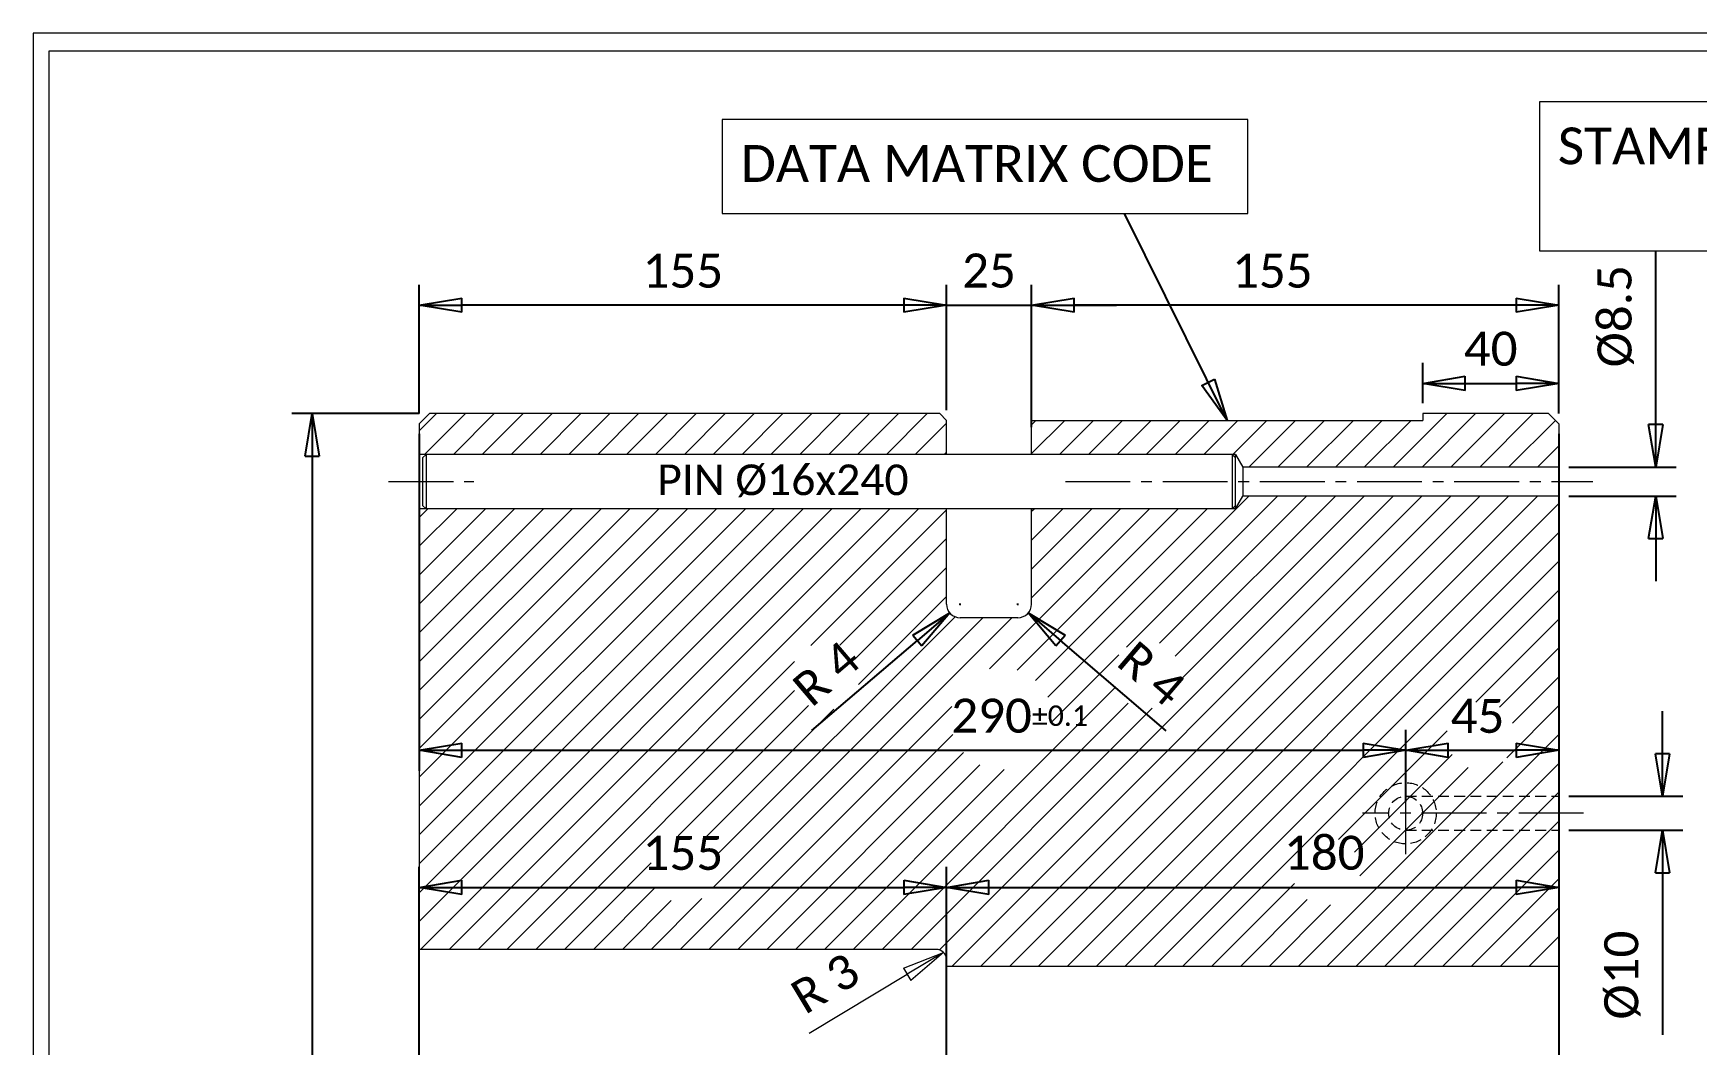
# Model space of a CAD drawing. Header units: millimetres. Extents: x -781 to 404, y -486 to 349.
# Drawn here: x -780.5 to -291.5, y 52 to 349.3 of the extents above; entities that cross this region are included whole.
import ezdxf

# ---------------------------------------------------------------- set-up
doc = ezdxf.new("R2010")
doc.units = ezdxf.units.MM
doc.linetypes.add('CENTER2', pattern=[28.574999999999996, 19.05, -3.174999999999999, 3.174999999999999, -3.174999999999999])
doc.linetypes.add('HIDDEN2', pattern=[4.7624999999999975, 3.174999999999999, -1.587499999999999])
doc.layers.get('0').update_dxf_attribs({"color": 6, "lineweight": 0})
for name, color, linetype, lineweight in [('10', 6, 'Continuous', 0), ('5', 9, 'Continuous', 0), ('9', 6, 'Continuous', 0)]:
    doc.layers.add(name, color=color, linetype=linetype, lineweight=lineweight)
doc.styles.add('ISO', font='txt_____.ttf')
doc.styles.get("Standard").update_dxf_attribs({"font": 'calibri.ttf'})
doc.dimstyles.new('ISO', dxfattribs={"dimscale": 2, "dimtxt": 3.5, "dimasz": 4.375, "dimexe": 2.1, "dimexo": 1.05, "dimgap": 1.75, "dimtad": 1, "dimdsep": 46, "dimtxsty": 'Standard', "dimblk": 'CLOSED', "dimcen": 0.09, "dimclrt": 1, "dimadec": 0, "dimazin": 0, "dimtfac": 0.4, "dimtofl": 0, "dimtmove": 0, "dimatfit": 3, "dimldrblk": 'CLOSED', "dimfxl": 1, "dimtolj": 1, "dimarcsym": 0})

# ---------------------------------------------------------------- blocks, each defined once
blk = doc.blocks.new('_CLOSED')
at = {"color": 0, "linetype": 'ByBlock', "lineweight": -2}
for p, q in [((-1, 0.166667), (0, 0)), ((-1, 0.166667), (-1, -0.166667)), ((0, 0), (-1, -0.166667)), ((0, 0), (-1, 0))]:
    blk.add_line(p, q, dxfattribs=at)
blk = doc.blocks.new('*D13')
at = {"layer": '9', "color": 0, "linetype": 'Continuous', "lineweight": -2, "transparency": 16777216}
for p, q in [((-667.0261029076523, 237.5), (-667.0261029076523, 275.3539554607719)), ((-512.0261029076528, 238.5), (-512.0261029076528, 275.3539554607719)), ((-524.5261029076528, 269.3539554607719), (-654.5261029076523, 269.3539554607719))]:
    blk.add_line(p, q, dxfattribs=at)
at = {"layer": 'Defpoints', "color": 0, "linetype": 'Continuous', "transparency": 16777216}
for p in [(-667.0261029076523, 269.3539554607719), (-512.0261029076528, 235.5), (-667.0261029076523, 234.5)]:
    blk.add_point(p, dxfattribs=at)
at = {"layer": '9', "color": 0, "linetype": 'Continuous', "lineweight": -2, "transparency": 16777216, "xscale": 12.5, "yscale": 12.5, "zscale": 12.5, "rotation": 180}
blk.add_blockref('_CLOSED', (-667.0261029076523, 269.3539554607719), dxfattribs=at)
at = {"layer": '9', "color": 0, "linetype": 'Continuous', "lineweight": -2, "transparency": 16777216, "xscale": 12.5, "yscale": 12.5, "zscale": 12.5}
blk.add_blockref('_CLOSED', (-512.0261029076528, 269.3539554607719), dxfattribs=at)
at = {"layer": '9', "color": 1, "linetype": 'Continuous', "lineweight": 0, "transparency": 16777216, "insert": (-589.5260620117188, 279.4385708453873), "char_height": 10, "attachment_point": 5}
blk.add_mtext('\\A1;155', dxfattribs=at)
blk = doc.blocks.new('*D14')
at = {"layer": '9', "color": 0, "linetype": 'Continuous', "lineweight": -2, "transparency": 16777216}
for p, q in [((-512.0261029076528, 238.5), (-512.0261029076528, 275.3539554607719)), ((-487.0261029076528, 238.5), (-487.0261029076528, 275.3539554607719)), ((-524.5261029076528, 269.3539554607719), (-537.0261029076528, 269.3539554607719)), ((-512.0261029076528, 269.3539554607719), (-487.0261029076528, 269.3539554607719)), ((-474.5261029076528, 269.3539554607719), (-462.0261029076528, 269.3539554607719))]:
    blk.add_line(p, q, dxfattribs=at)
at = {"layer": 'Defpoints', "color": 0, "linetype": 'Continuous', "transparency": 16777216}
for p in [(-487.0261029076528, 269.3539554607719), (-512.0261029076528, 235.5), (-487.0261029076528, 235.5)]:
    blk.add_point(p, dxfattribs=at)
at = {"layer": '9', "color": 0, "linetype": 'Continuous', "lineweight": -2, "transparency": 16777216, "xscale": 12.5, "yscale": 12.5, "zscale": 12.5}
blk.add_blockref('_CLOSED', (-512.0261029076528, 269.3539554607719), dxfattribs=at)
at = {"layer": '9', "color": 0, "linetype": 'Continuous', "lineweight": -2, "transparency": 16777216, "xscale": 12.5, "yscale": 12.5, "zscale": 12.5, "rotation": 180}
blk.add_blockref('_CLOSED', (-487.0261029076528, 269.3539554607719), dxfattribs=at)
at = {"layer": '9', "color": 1, "linetype": 'Continuous', "lineweight": 0, "transparency": 16777216, "insert": (-499.5261029076528, 279.4770323838488), "char_height": 10, "attachment_point": 5}
blk.add_mtext('\\A1;25', dxfattribs=at)
blk = doc.blocks.new('*D17')
at = {"layer": '9', "color": 0, "linetype": 'Continuous', "lineweight": -2, "transparency": 16777216}
for p, q in [((-667.0261029076523, 237.5), (-704.5331420898438, 237.5)), ((-698.5331420898438, 225), (-698.5331420898438, -225)), ((-667.0261029076523, -237.5), (-704.5331420898438, -237.5))]:
    blk.add_line(p, q, dxfattribs=at)
at = {"layer": 'Defpoints', "color": 0, "linetype": 'Continuous', "transparency": 16777216}
for p in [(-664.0261029076523, 237.5), (-698.5331420898438, -237.5), (-664.0261029076523, -237.5)]:
    blk.add_point(p, dxfattribs=at)
at = {"layer": '9', "color": 0, "linetype": 'Continuous', "lineweight": -2, "transparency": 16777216, "xscale": 12.5, "yscale": 12.5, "zscale": 12.5}
for p, rotation in [((-698.5331420898438, 237.5), 90), ((-698.5331420898438, -237.5), 270)]:
    blk.add_blockref('_CLOSED', p, dxfattribs=dict(at, rotation=rotation))
at = {"layer": '9', "color": 1, "linetype": 'Continuous', "lineweight": 0, "transparency": 16777216, "insert": (-711.5654497821513, -9.77e-14), "char_height": 10, "attachment_point": 5, "rotation": 90}
blk.add_mtext('\\A1;%%c475{\\H6.000000;\\S-0.25^ -0.5;}', dxfattribs=at)
blk = doc.blocks.new('*D18')
at = {"layer": '9', "color": 0, "linetype": 'Continuous', "lineweight": -2, "transparency": 16777216}
for p, q in [((-303.5132986736599, 234.25), (-303.5132986736599, 285.4653846153846)), ((-329.0261029076528, 221.75), (-297.5132986736598, 221.75)), ((-329.0261029076528, 213.25), (-297.5132986736598, 213.25)), ((-303.5132986736599, 200.75), (-303.5132986736599, 188.25))]:
    blk.add_line(p, q, dxfattribs=at)
at = {"layer": 'Defpoints', "color": 0, "linetype": 'Continuous', "transparency": 16777216}
for p in [(-332.0261029076528, 221.75), (-332.0261029076528, 213.25), (-303.5132986736599, 213.25)]:
    blk.add_point(p, dxfattribs=at)
at = {"layer": '9', "color": 0, "linetype": 'Continuous', "lineweight": -2, "transparency": 16777216, "xscale": 12.5, "yscale": 12.5, "zscale": 12.5}
for p, rotation in [((-303.5132986736599, 221.75), 270), ((-303.5132986736599, 213.25), 90)]:
    blk.add_blockref('_CLOSED', p, dxfattribs=dict(at, rotation=rotation))
at = {"layer": '9', "color": 1, "linetype": 'Continuous', "lineweight": 0, "transparency": 16777216, "insert": (-315.2517602121215, 266.1076923076922), "char_height": 10, "attachment_point": 5, "rotation": 90}
blk.add_mtext('\\A1;%%c8.5', dxfattribs=at)
blk = doc.blocks.new('*D19')
at = {"layer": '9', "color": 0, "linetype": 'Continuous', "lineweight": -2, "transparency": 16777216}
for p, q in [((-487.0261029076528, 233.5), (-487.0261029076528, 275.3539554607719)), ((-332.0261029076528, 237.5), (-332.0261029076528, 275.3539554607719)), ((-344.5261029076528, 269.3539554607719), (-474.5261029076528, 269.3539554607719))]:
    blk.add_line(p, q, dxfattribs=at)
at = {"layer": 'Defpoints', "color": 0, "linetype": 'Continuous', "transparency": 16777216}
for p in [(-487.0261029076528, 269.3539554607719), (-487.0261029076528, 230.5), (-332.0261029076528, 234.5)]:
    blk.add_point(p, dxfattribs=at)
at = {"layer": '9', "color": 0, "linetype": 'Continuous', "lineweight": -2, "transparency": 16777216, "xscale": 12.5, "yscale": 12.5, "zscale": 12.5, "rotation": 180}
blk.add_blockref('_CLOSED', (-487.0261029076528, 269.3539554607719), dxfattribs=at)
at = {"layer": '9', "color": 0, "linetype": 'Continuous', "lineweight": -2, "transparency": 16777216, "xscale": 12.5, "yscale": 12.5, "zscale": 12.5}
blk.add_blockref('_CLOSED', (-332.0261029076528, 269.3539554607719), dxfattribs=at)
at = {"layer": '9', "color": 1, "linetype": 'Continuous', "lineweight": 0, "transparency": 16777216, "insert": (-416.2283620575467, 279.4385708453873), "char_height": 10, "attachment_point": 5}
blk.add_mtext('\\A1;155', dxfattribs=at)
blk = doc.blocks.new('*D24')
at = {"layer": '9', "color": 0, "linetype": 'Continuous', "lineweight": -2, "transparency": 16777216}
for p, q in [((-332.0261029076528, 231.5), (-332.0261029076528, 26.38291549682617)), ((-499.5261029076523, 21.75), (-499.5261029076523, 38.38291549682617)), ((-487.0261029076523, 32.38291549682617), (-344.5261029076528, 32.38291549682617))]:
    blk.add_line(p, q, dxfattribs=at)
at = {"layer": 'Defpoints', "color": 0, "linetype": 'Continuous', "transparency": 16777216}
for p in [(-332.0261029076528, 234.5), (-332.0261029076528, 32.38291549682617), (-499.5261029076523, 18.75)]:
    blk.add_point(p, dxfattribs=at)
at = {"layer": '9', "color": 0, "linetype": 'Continuous', "lineweight": -2, "transparency": 16777216, "xscale": 12.5, "yscale": 12.5, "zscale": 12.5, "rotation": 180}
blk.add_blockref('_CLOSED', (-499.5261029076523, 32.38291549682617), dxfattribs=at)
at = {"layer": '9', "color": 0, "linetype": 'Continuous', "lineweight": -2, "transparency": 16777216, "xscale": 12.5, "yscale": 12.5, "zscale": 12.5}
blk.add_blockref('_CLOSED', (-332.0261029076528, 32.38291549682617), dxfattribs=at)
at = {"layer": '9', "color": 1, "linetype": 'Continuous', "lineweight": 0, "transparency": 16777216, "insert": (-444.8986206054687, 42.50214626605694), "char_height": 10, "attachment_point": 5}
blk.add_mtext('\\A1;167.5', dxfattribs=at)
blk = doc.blocks.new('*D28')
at = {"layer": '9', "color": 0, "linetype": 'Continuous', "lineweight": -2, "transparency": 16777216}
for p, q in [((-491.2061029076527, 181.4999999999999), (-490.8461029076526, 181.4999999999999)), ((-491.0261029076527, 181.3199999999999), (-491.0261029076527, 181.6799999999999)), ((-447.4602950244895, 144.2447247840484), (-478.4860253567423, 170.7763599921878))]:
    blk.add_line(p, q, dxfattribs=at)
at = {"layer": 'Defpoints', "color": 0, "linetype": 'Continuous', "transparency": 16777216}
for p in [(-491.0261029076527, 181.4999999999999), (-487.986084107432, 178.9003296950758)]:
    blk.add_point(p, dxfattribs=at)
at = {"layer": '9', "color": 0, "linetype": 'Continuous', "lineweight": -2, "transparency": 16777216, "xscale": 12.5, "yscale": 12.5, "zscale": 12.5, "rotation": 139.4646122368974}
blk.add_blockref('_CLOSED', (-487.986084107432, 178.9003296950758), dxfattribs=at)
at = {"layer": '9', "color": 1, "linetype": 'Continuous', "lineweight": 0, "transparency": 16777216, "insert": (-451.7089569550474, 161.0661431072273), "char_height": 10, "attachment_point": 5, "rotation": 319.4646122368974}
blk.add_mtext('\\A1;R 4', dxfattribs=at)
blk = doc.blocks.new('*D29')
at = {"layer": '9', "color": 0, "linetype": 'Continuous', "lineweight": -2, "transparency": 16777216}
for p, q in [((-508.206102907653, 181.5), (-507.8461029076529, 181.5)), ((-508.026102907653, 181.32), (-508.0261029076529, 181.6800000000001)), ((-551.6408598865536, 144.3020414323525), (-520.5802700734798, 170.7928581417601))]:
    blk.add_line(p, q, dxfattribs=at)
at = {"layer": 'Defpoints', "color": 0, "linetype": 'Continuous', "transparency": 16777216}
for p in [(-508.026102907653, 181.5), (-511.0695373720957, 178.9043292464874)]:
    blk.add_point(p, dxfattribs=at)
at = {"layer": '9', "color": 0, "linetype": 'Continuous', "lineweight": -2, "transparency": 16777216, "xscale": 12.5, "yscale": 12.5, "zscale": 12.5, "rotation": 40.46004983484552}
blk.add_blockref('_CLOSED', (-511.0695373720957, 178.9043292464874), dxfattribs=at)
at = {"layer": '9', "color": 1, "linetype": 'Continuous', "lineweight": 0, "transparency": 16777216, "insert": (-547.3700832380684, 161.1178586715563), "char_height": 10, "attachment_point": 5, "rotation": 40.46004983484552}
blk.add_mtext('\\A1;R 4', dxfattribs=at)
blk = doc.blocks.new('*D36')
at = {"layer": '9', "color": 0, "linetype": 'Continuous', "lineweight": -2, "transparency": 16777216}
for p, q in [((-667.0261029076523, 3), (-667.0261029076523, 104.2181167602539)), ((-512.0261029076528, 3), (-512.0261029076528, 104.2181167602539)), ((-654.5261029076523, 98.2181167602539), (-524.5261029076528, 98.2181167602539))]:
    blk.add_line(p, q, dxfattribs=at)
at = {"layer": 'Defpoints', "color": 0, "linetype": 'Continuous', "transparency": 16777216}
for p in [(-512.0261029076528, 98.2181167602539), (-667.0261029076523, 0), (-512.0261029076528, 0)]:
    blk.add_point(p, dxfattribs=at)
at = {"layer": '9', "color": 0, "linetype": 'Continuous', "lineweight": -2, "transparency": 16777216, "xscale": 12.5, "yscale": 12.5, "zscale": 12.5, "rotation": 180}
blk.add_blockref('_CLOSED', (-667.0261029076523, 98.2181167602539), dxfattribs=at)
at = {"layer": '9', "color": 0, "linetype": 'Continuous', "lineweight": -2, "transparency": 16777216, "xscale": 12.5, "yscale": 12.5, "zscale": 12.5}
blk.add_blockref('_CLOSED', (-512.0261029076528, 98.2181167602539), dxfattribs=at)
at = {"layer": '9', "color": 1, "linetype": 'Continuous', "lineweight": 0, "transparency": 16777216, "insert": (-589.5261029076524, 108.3027321448693), "char_height": 10, "attachment_point": 5}
blk.add_mtext('\\A1;155', dxfattribs=at)
blk = doc.blocks.new('*D37')
at = {"layer": '9', "color": 0, "linetype": 'Continuous', "lineweight": -2, "transparency": 16777216}
for p, q in [((-332.0261029076528, 231.5), (-332.0261029076528, 92.2181167602539)), ((-512.0261029076528, 80), (-512.0261029076528, 104.2181167602539)), ((-499.5261029076528, 98.2181167602539), (-344.5261029076528, 98.2181167602539))]:
    blk.add_line(p, q, dxfattribs=at)
at = {"layer": 'Defpoints', "color": 0, "linetype": 'Continuous', "transparency": 16777216}
for p in [(-332.0261029076528, 234.5), (-332.0261029076528, 98.2181167602539), (-512.0261029076528, 77)]:
    blk.add_point(p, dxfattribs=at)
at = {"layer": '9', "color": 0, "linetype": 'Continuous', "lineweight": -2, "transparency": 16777216, "xscale": 12.5, "yscale": 12.5, "zscale": 12.5, "rotation": 180}
blk.add_blockref('_CLOSED', (-512.0261029076528, 98.2181167602539), dxfattribs=at)
at = {"layer": '9', "color": 0, "linetype": 'Continuous', "lineweight": -2, "transparency": 16777216, "xscale": 12.5, "yscale": 12.5, "zscale": 12.5}
blk.add_blockref('_CLOSED', (-332.0261029076528, 98.2181167602539), dxfattribs=at)
at = {"layer": '9', "color": 1, "linetype": 'Continuous', "lineweight": 0, "transparency": 16777216, "insert": (-400.9686889648437, 108.3411936833308), "char_height": 10, "attachment_point": 5}
blk.add_mtext('\\A1;180', dxfattribs=at)
blk = doc.blocks.new('*D56')
at = {"layer": '9', "color": 0, "linetype": 'Continuous', "lineweight": -2, "transparency": 16777216}
for p, q in [((-667.0261029076523, 231.5), (-667.0261029076523, 132.5122833251953)), ((-377.0261029076523, 123.4578064158922), (-377.0261029076523, 144.5122833251953)), ((-654.5261029076523, 138.5122833251953), (-389.5261029076523, 138.5122833251953))]:
    blk.add_line(p, q, dxfattribs=at)
at = {"layer": 'Defpoints', "color": 0, "linetype": 'Continuous', "transparency": 16777216}
for p in [(-667.0261029076523, 234.5), (-377.0261029076523, 138.5122833251953), (-377.0261029076523, 120.4578064158922)]:
    blk.add_point(p, dxfattribs=at)
at = {"layer": '9', "color": 0, "linetype": 'Continuous', "lineweight": -2, "transparency": 16777216, "xscale": 12.5, "yscale": 12.5, "zscale": 12.5, "rotation": 180}
blk.add_blockref('_CLOSED', (-667.0261029076523, 138.5122833251953), dxfattribs=at)
at = {"layer": '9', "color": 0, "linetype": 'Continuous', "lineweight": -2, "transparency": 16777216, "xscale": 12.5, "yscale": 12.5, "zscale": 12.5}
blk.add_blockref('_CLOSED', (-377.0261029076523, 138.5122833251953), dxfattribs=at)
at = {"layer": '9', "color": 1, "linetype": 'Continuous', "lineweight": 0, "transparency": 16777216, "insert": (-490.5149230957031, 148.6353602482722), "char_height": 10, "attachment_point": 5}
blk.add_mtext('\\A1;290{\\H6.000000;±0.1}', dxfattribs=at)
blk = doc.blocks.new('*D57')
at = {"layer": '9', "color": 0, "linetype": 'Continuous', "lineweight": -2, "transparency": 16777216}
for p, q in [((-301.5359802382863, 137.4999999999998), (-301.5359802382863, 149.9999999999998)), ((-329.0261029076528, 124.9999999999998), (-295.5359802382864, 124.9999999999998)), ((-329.0261029076528, 114.9999999999998), (-295.5359802382864, 114.9999999999998)), ((-301.5359802382864, 102.4999999999998), (-301.5359802382864, 54.88461538461524))]:
    blk.add_line(p, q, dxfattribs=at)
at = {"layer": 'Defpoints', "color": 0, "linetype": 'Continuous', "transparency": 16777216}
for p in [(-332.0261029076528, 124.9999999999998), (-332.0261029076528, 114.9999999999998), (-301.5359802382864, 114.9999999999998)]:
    blk.add_point(p, dxfattribs=at)
at = {"layer": '9', "color": 0, "linetype": 'Continuous', "lineweight": -2, "transparency": 16777216, "xscale": 12.5, "yscale": 12.5, "zscale": 12.5}
for p, rotation in [((-301.5359802382864, 124.9999999999998), 270), ((-301.5359802382864, 114.9999999999998), 90)]:
    blk.add_blockref('_CLOSED', p, dxfattribs=dict(at, rotation=rotation))
at = {"layer": '9', "color": 1, "linetype": 'Continuous', "lineweight": 0, "transparency": 16777216, "insert": (-313.2744417767479, 72.4423076923075), "char_height": 10, "attachment_point": 5, "rotation": 90}
blk.add_mtext('\\A1;%%c10', dxfattribs=at)
blk = doc.blocks.new('*D58')
at = {"layer": '9', "color": 0, "linetype": 'Continuous', "lineweight": -2, "transparency": 16777216}
for p, q in [((-332.0261029076528, 231.5), (-332.0261029076528, 132.5122833251953)), ((-377.0261029076523, 135.9578064158922), (-377.0261029076523, 144.5122833251953)), ((-364.5261029076523, 138.5122833251953), (-344.5261029076528, 138.5122833251953))]:
    blk.add_line(p, q, dxfattribs=at)
at = {"layer": 'Defpoints', "color": 0, "linetype": 'Continuous', "transparency": 16777216}
for p in [(-332.0261029076528, 234.5), (-332.0261029076528, 138.5122833251953), (-377.0261029076523, 132.9578064158922)]:
    blk.add_point(p, dxfattribs=at)
at = {"layer": '9', "color": 0, "linetype": 'Continuous', "lineweight": -2, "transparency": 16777216, "xscale": 12.5, "yscale": 12.5, "zscale": 12.5, "rotation": 180}
blk.add_blockref('_CLOSED', (-377.0261029076523, 138.5122833251953), dxfattribs=at)
at = {"layer": '9', "color": 0, "linetype": 'Continuous', "lineweight": -2, "transparency": 16777216, "xscale": 12.5, "yscale": 12.5, "zscale": 12.5}
blk.add_blockref('_CLOSED', (-332.0261029076528, 138.5122833251953), dxfattribs=at)
at = {"layer": '9', "color": 1, "linetype": 'Continuous', "lineweight": 0, "transparency": 16777216, "insert": (-355.9019775390625, 148.5853602482722), "char_height": 10, "attachment_point": 5}
blk.add_mtext('\\A1;45', dxfattribs=at)
blk = doc.blocks.new('*D65')
at = {"layer": '9', "color": 0, "linetype": 'Continuous', "lineweight": -2, "transparency": 16777216}
for p, q in [((-372.0261029076528, 240.5), (-372.0261029076528, 252.3770599365235)), ((-332.0261029076528, 237.5), (-332.0261029076528, 252.3770599365235)), ((-359.5261029076528, 246.3770599365235), (-344.5261029076528, 246.3770599365235))]:
    blk.add_line(p, q, dxfattribs=at)
at = {"layer": 'Defpoints', "color": 0, "linetype": 'Continuous', "transparency": 16777216}
for p in [(-332.0261029076528, 246.3770599365235), (-372.0261029076528, 237.5), (-332.0261029076528, 234.5)]:
    blk.add_point(p, dxfattribs=at)
at = {"layer": '9', "color": 0, "linetype": 'Continuous', "lineweight": -2, "transparency": 16777216, "xscale": 12.5, "yscale": 12.5, "zscale": 12.5, "rotation": 180}
blk.add_blockref('_CLOSED', (-372.0261029076528, 246.3770599365235), dxfattribs=at)
at = {"layer": '9', "color": 0, "linetype": 'Continuous', "lineweight": -2, "transparency": 16777216, "xscale": 12.5, "yscale": 12.5, "zscale": 12.5}
blk.add_blockref('_CLOSED', (-332.0261029076528, 246.3770599365235), dxfattribs=at)
at = {"layer": '9', "color": 1, "linetype": 'Continuous', "lineweight": 0, "transparency": 16777216, "insert": (-352.0261029076528, 256.5001368596004), "char_height": 10, "attachment_point": 5}
blk.add_mtext('\\A1;40', dxfattribs=at)

msp = doc.modelspace()

# ---------------------------------------------------------------- hatches: boundary and pattern name
at = {"layer": '9', "linetype": 'Continuous', "lineweight": 0}
h = msp.add_hatch(dxfattribs=at)
h.set_pattern_fill('_USER', scale=6, angle=44.99999999988837, style=0, pattern_type=0)
h.set_pattern_definition([(44.99999999988837, (0, 0), (-4.242640687111019, 4.242640687127551), [])])
h.paths.add_polyline_path([(-487.0261029076528, 225.5), (-428.0261029076528, 225.5), (-427.0261029076528, 225.5), (-424.8610393981916, 221.75), (-332.0261029076528, 221.75), (-332.0261029076528, 234.5), (-335.0261029076528, 237.5), (-372.0261029076528, 237.5), (-372.0261029076528, 235.5), (-487.0261029076528, 235.5)])
h.paths.add_polyline_path([(-512.0261029076528, 225.5), (-512.0261029076528, 235.5), (-514.0261029076527, 237.5), (-664.0261029076523, 237.5), (-667.0261029076523, 234.5), (-667.0261029076523, 225.5), (-665.0261029076523, 225.5)])
edge = h.paths.add_edge_path()
edge.add_line((-512.0261029076528, 209.5), (-665.0261029076523, 209.5))
edge.add_line((-665.0261029076523, 209.5), (-667.0261029076523, 209.5))
edge.add_line((-667.0261029076523, 209.5), (-667.0261029076523, 80))
edge.add_line((-667.0261029076523, 80), (-515.0261029076528, 80))
edge.add_arc((-515.0261029076528, 77), 3, 0, 90, ccw=False)
edge.add_line((-512.0261029076528, 77), (-512.0261029076528, 75))
edge.add_line((-512.0261029076528, 75), (-332.0261029076528, 74.99999999999999))
edge.add_line((-332.0261029076528, 74.99999999999999), (-332.0261029076528, 114.9999999999998))
edge.add_line((-332.0261029076528, 114.9999999999998), (-369.5427881341045, 114.9999999999998))
edge.add_arc((-377.0261029076523, 119.9999999999998), 9.000000000000002, 270, 326.2510114041113, ccw=False)
edge.add_arc((-377.0261029076523, 119.9999999999999), 9.000000000000028, 180.0000000000001, 269.99999999999966, ccw=False)
edge.add_arc((-377.0261029076523, 119.9999999999998), 9, 90, 179.9999999999997, ccw=False)
edge.add_arc((-377.0261029076524, 119.9999999999998), 9.000000000000085, 33.74898859588842, 89.99999999999932, ccw=False)
edge.add_line((-369.5427881341045, 124.9999999999998), (-332.0261029076528, 124.9999999999998))
edge.add_line((-332.0261029076528, 124.9999999999998), (-332.0261029076528, 213.25))
edge.add_line((-332.0261029076528, 213.25), (-424.8610393981916, 213.25))
edge.add_line((-424.8610393981916, 213.25), (-427.0261029076528, 209.5))
edge.add_line((-427.0261029076528, 209.5), (-428.0261029076528, 209.5))
edge.add_line((-428.0261029076528, 209.5), (-487.0261029076528, 209.5))
edge.add_line((-487.0261029076528, 209.5), (-487.0261029076528, 181.5))
edge.add_arc((-491.0261029076527, 181.4999999999999), 3.999999999999943, -90.00000000000068, 7.958078640513122e-13, ccw=False)
edge.add_line((-491.0261029076528, 177.5), (-508.0261029076527, 177.5))
edge.add_arc((-508.0261029076528, 181.4999999999999), 3.999999999999943, 179.9999999999992, 270.0000000000008, ccw=False)
edge.add_line((-512.0261029076528, 181.5), (-512.0261029076528, 209.5))
edge = h.paths.add_edge_path(flags=16)
edge.add_arc((-495.8972413243791, 147.8425458087526), 15, 0, 360)
edge = h.paths.add_edge_path(flags=16)
edge.add_arc((-453.2138624749941, 160.7359926557446), 10, 0, 360)
edge = h.paths.add_edge_path(flags=16)
edge.add_arc((-547.6260826429906, 160.3102282065019), 10, 0, 360)
edge = h.paths.add_edge_path(flags=16)
edge.add_arc((-354.9618636137398, 142.7920912175776), 10, 0, 360)
edge = h.paths.add_edge_path(flags=16)
edge.add_arc((-400.4265139986152, 102.9758101146919), 10, 0, 360)
edge = h.paths.add_edge_path(flags=16)
edge.add_arc((-589.0106555358747, 103.5138679674333), 10, 0, 360)
edge = h.paths.add_edge_path(flags=17)
edge.add_line((-386.0261029076523, 119.9999999999999), (-382.0261029076523, 119.9999999999999))
edge.add_arc((-377.0261029076523, 119.9999999999998), 5.000000000000056, 90.00000000000063, 179.9999999999992, ccw=False)
edge.add_line((-377.0261029076523, 124.9999999999999), (-377.0261029076523, 128.9999999999999))
edge.add_arc((-377.0261029076523, 119.9999999999998), 9.000000000000028, 90, 179.9999999999997)
edge = h.paths.add_edge_path(flags=17)
edge.add_arc((-377.0261029076523, 119.9999999999998), 9.000000000000073, 33.74898859588872, 90)
edge.add_line((-377.0261029076523, 128.9999999999999), (-377.0261029076523, 124.9999999999998))
edge.add_line((-377.0261029076523, 124.9999999999998), (-369.5427881341044, 124.9999999999998))
edge = h.paths.add_edge_path(flags=17)
edge.add_arc((-377.0261029076526, 119.9999999999997), 9.000000000000284, 9.952e-13, 33.74898859588814)
edge.add_line((-369.5427881341045, 124.9999999999998), (-377.0261029076523, 124.9999999999999))
edge.add_arc((-377.0261029076523, 119.9999999999999), 5, 2.2737367544323206e-13, 90, ccw=False)
edge.add_line((-372.0261029076523, 119.9999999999999), (-368.0261029076523, 119.9999999999999))
edge = h.paths.add_edge_path(flags=16)
edge.add_arc((-377.0261029076523, 119.9999999999999), 5, 0, 90)
edge.add_line((-377.0261029076523, 124.9999999999999), (-377.0261029076523, 119.9999999999999))
edge.add_line((-377.0261029076523, 119.9999999999999), (-372.0261029076523, 119.9999999999999))
edge = h.paths.add_edge_path(flags=16)
edge.add_line((-382.0261029076523, 119.9999999999999), (-377.0261029076523, 119.9999999999999))
edge.add_line((-377.0261029076523, 119.9999999999999), (-377.0261029076523, 124.9999999999999))
edge.add_arc((-377.0261029076523, 119.9999999999998), 5.000000000000056, 90.00000000000063, 179.9999999999992)
edge = h.paths.add_edge_path(flags=16)
edge.add_arc((-377.0261029076523, 119.9999999999998), 5, 179.9999999999995, 270)
edge.add_line((-377.0261029076523, 114.9999999999999), (-377.0261029076523, 119.9999999999999))
edge.add_line((-377.0261029076523, 119.9999999999999), (-382.0261029076523, 119.9999999999999))
edge = h.paths.add_edge_path(flags=16)
edge.add_line((-372.0261029076523, 119.9999999999999), (-377.0261029076523, 119.9999999999999))
edge.add_line((-377.0261029076523, 119.9999999999999), (-377.0261029076523, 114.9999999999999))
edge.add_arc((-377.0261029076523, 119.9999999999999), 5, 270, 360.0000000000002)
edge = h.paths.add_edge_path(flags=17)
edge.add_line((-369.5427881341045, 114.9999999999998), (-332.0261029076528, 114.9999999999998))
edge.add_line((-332.0261029076528, 114.9999999999998), (-332.0261029076528, 119.9999999999999))
edge.add_line((-332.0261029076528, 119.9999999999999), (-368.0261029076523, 119.9999999999999))
edge.add_arc((-377.0261029076521, 119.9999999999997), 8.999999999999773, -33.748988595889216, 7.958078640513122e-13, ccw=False)
edge = h.paths.add_edge_path(flags=17)
edge.add_line((-369.5427881341045, 114.9999999999998), (-377.0261029076523, 114.9999999999999))
edge.add_line((-377.0261029076523, 114.9999999999999), (-377.0261029076523, 110.9999999999999))
edge.add_arc((-377.0261029076523, 119.9999999999999), 9.000000000000014, 270, 326.251011404111)
edge = h.paths.add_edge_path(flags=17)
edge.add_arc((-377.0261029076523, 119.9999999999999), 9.000000000000057, 180.0000000000001, 269.9999999999997)
edge.add_line((-377.0261029076523, 110.9999999999999), (-377.0261029076523, 114.9999999999999))
edge.add_arc((-377.0261029076523, 119.9999999999998), 4.999999999999971, 179.9999999999995, 270, ccw=False)
edge.add_line((-382.0261029076523, 119.9999999999999), (-386.0261029076523, 119.9999999999999))
edge = h.paths.add_edge_path(flags=17)
edge.add_line((-368.0261029076523, 119.9999999999999), (-372.0261029076523, 119.9999999999999))
edge.add_arc((-377.0261029076524, 119.9999999999999), 5.000000000000056, -89.9999999999992, 0, ccw=False)
edge.add_line((-377.0261029076523, 114.9999999999998), (-369.5427881341045, 114.9999999999998))
edge.add_arc((-377.0261029076521, 119.9999999999998), 8.999999999999773, 326.2510114041108, 360.0000000000008)
edge = h.paths.add_edge_path(flags=17)
edge.add_line((-368.0261029076523, 119.9999999999999), (-332.0261029076528, 119.9999999999999))
edge.add_line((-332.0261029076528, 119.9999999999999), (-332.0261029076528, 124.9999999999998))
edge.add_line((-332.0261029076528, 124.9999999999998), (-369.5427881341044, 124.9999999999998))
edge.add_arc((-377.0261029076526, 119.9999999999998), 9.000000000000277, 2.8421709430404007e-13, 33.7489885958874, ccw=False)

# ---------------------------------------------------------------- linework, layer by layer
at = {"layer": '10', "color": 7, "linetype": 'Continuous', "lineweight": 0}
for p, q in [((404.3866520278363, 349.2709397428184), (-780.5047479721641, 349.2709397428184)), ((-780.5047479721638, 349.270939742819), (-780.5047479721638, -485.863360257181)), ((-775.8107435761237, 344.1291360055395), (400.1039120278337, 344.1292053439619)), ((-775.8107435761258, -481.580620257182), (-775.8107435761258, 344.1291360055396))]:
    msp.add_line(p, q, dxfattribs=at)
at = {"layer": '10', "color": 7, "linetype": 'Continuous'}
for points in [[(-337.6888732910156, 285.2789732810042), (-106.5078865299374, 285.2789732810042), (-106.5078865299374, 329.1269652243636), (-337.6888732910156, 329.1269652243636), (-337.6888732910156, 285.2789732810042)], [(-577.9310302734375, 296.3026748247207), (-423.4267908277634, 296.3026748247207), (-423.4267908277634, 323.950685078627), (-577.9310302734375, 323.950685078627), (-577.9310302734375, 296.3026748247207)]]:
    msp.add_lwpolyline(points, dxfattribs=at)
at = {"layer": '5', "color": 7, "linetype": 'Continuous', "lineweight": 0}
for p, q in [((-667.0261029076523, 234.5), (-664.0261029076523, 237.5)), ((-514.0261029076527, 237.5), (-664.0261029076523, 237.5)), ((-514.0261029076527, 237.5), (-512.0261029076528, 235.5)), ((-512.0261029076528, 225.5), (-512.0261029076528, 235.5)), ((-487.0261029076528, 225.5), (-487.0261029076528, 235.5)), ((-487.0261029076528, 235.5), (-372.0261029076528, 235.5)), ((-335.0261029076528, 237.5), (-372.0261029076528, 237.5)), ((-372.0261029076528, 237.5), (-372.0261029076528, 235.5)), ((-335.0261029076528, 237.5), (-372.0261029076528, 237.5)), ((-335.0261029076528, 237.5), (-332.0261029076528, 234.5)), ((-332.0261029076528, 234.5), (-335.0261029076528, 237.5)), ((-667.0261029076523, 234.5), (-667.0261029076523, 0)), ((-332.0261029076528, 234.5), (-332.0261029076528, 8.53e-14)), ((-427.0261029076528, 225.5), (-667.0261029076523, 225.5)), ((-665.0261029076523, 225.5), (-666.0261029076523, 224.5)), ((-665.0261029076523, 225.5), (-665.0261029076523, 209.5)), ((-428.0261029076528, 225.5), (-427.0261029076528, 224.5)), ((-428.0261029076528, 225.5), (-428.0261029076528, 209.5)), ((-427.0261029076528, 209.5), (-427.0261029076528, 225.5)), ((-427.0261029076528, 225.5), (-424.8610393981916, 221.75)), ((-666.0261029076523, 224.5), (-666.0261029076523, 210.5)), ((-332.0261029076528, 221.75), (-424.8610393981916, 221.75)), ((-424.8610393981916, 221.75), (-424.8610393981916, 213.25)), ((-666.0261029076523, 210.5), (-665.0261029076523, 209.5)), ((-427.0261029076528, 210.5), (-428.0261029076528, 209.5)), ((-427.0261029076528, 209.5), (-424.8610393981916, 213.25)), ((-332.0261029076528, 213.25), (-424.8610393981916, 213.25)), ((-427.0261029076528, 209.5), (-667.0261029076523, 209.5)), ((-512.0261029076528, 181.5), (-512.0261029076528, 209.5)), ((-487.0261029076528, 181.5), (-487.0261029076528, 209.5)), ((-491.0261029076525, 177.5), (-508.0261029076525, 177.5)), ((-515.0261029076528, 80), (-667.0261029076523, 80)), ((-512.0261029076528, 77), (-512.0261029076528, 0)), ((-332.0261029076528, 75), (-512.0261029076528, 75))]:
    msp.add_line(p, q, dxfattribs=at)
at = {"layer": '5', "color": 7, "linetype": 'CENTER2', "lineweight": 0}
for p, q in [((-676.0261029076523, 217.5), (-651.0261029076523, 217.5)), ((-477.0261029076528, 217.5), (-322.0261029076528, 217.5)), ((-377.0261029076523, 107.9578064158922), (-377.0261029076523, 132.9578064158922)), ((-324.7151271635575, 119.9999999999998), (-389.7151271635576, 119.9999999999999))]:
    msp.add_line(p, q, dxfattribs=at)
at = {"layer": '5', "color": 7, "linetype": 'HIDDEN2', "lineweight": 0}
for p, q in [((-377.0261029076523, 124.9999999999998), (-332.0261029076528, 124.9999999999998)), ((-377.0261029076523, 114.9999999999998), (-332.0261029076528, 114.9999999999998))]:
    msp.add_line(p, q, dxfattribs=at)
for radius in [9, 5]:
    msp.add_circle((-377.0261029076523, 119.9999999999999), radius, dxfattribs=at)
at = {"layer": '5', "color": 7, "linetype": 'Continuous', "lineweight": 0}
for centre, radius, start, end in [((-508.0261029076527, 181.5), 4, 180.0000000002232, 270), ((-491.0261029076528, 181.5), 4, 270, 359.9999999997768), ((-515.0261029076528, 77), 3, 2.232495e-10, 90)]:
    msp.add_arc(centre, radius, start, end, dxfattribs=at)
at = {"layer": '9', "color": 7, "linetype": 'Continuous', "lineweight": 0}
msp.add_line((-552.3707470859266, 55.34390377458786), (-523.6117162385362, 72.6706171810269), dxfattribs=at)

# ---------------------------------------------------------------- block references
at = {"layer": '9', "color": 7, "linetype": 'Continuous', "lineweight": 0, "xscale": 12.5, "yscale": 12.5, "zscale": 12.5, "rotation": 31.06808257212468}
msp.add_blockref('_CLOSED', (-512.9047825640973, 79.12132034356378), dxfattribs=at)

# ---------------------------------------------------------------- texts
at = {"layer": '10', "color": 7, "linetype": 'Continuous'}
for s, p in [('STAMP BO-475x335/25B1C1-A', (-332.2888793945312, 310.7669798728011)), ('DATA MATRIX CODE', (-572.5310058593749, 305.5906692094863))]:
    msp.add_text(s, height=10.80000019073486, dxfattribs=at).set_placement(p)
at = {"layer": '9', "color": 7, "linetype": 'Continuous', "lineweight": 0}
msp.add_text('PIN %%c16x240', height=9, dxfattribs=at).set_placement((-597.0879047887954, 213.5203897317047))
at = {"layer": '9', "color": 7, "linetype": 'Continuous', "lineweight": 0, "insert": (-547.6606315134262, 70.00001576046174), "char_height": 10, "attachment_point": 5, "rotation": 31.068082572124684}
msp.add_mtext('\\A1;R 3', dxfattribs=at)

# ---------------------------------------------------------------- dimensions: what is measured, and where the dimension line sits
at = {"layer": '9', "color": 7, "linetype": 'Continuous', "lineweight": 0}
for base, p1, p2, override, picture, middle in [((-667.0261029076523, 269.3539554607719), (-512.0261029076528, 235.5), (-667.0261029076523, 234.5), {"dimtxt": 5, "dimasz": 6.25, "dimexe": 3, "dimexo": 1.5, "dimgap": 2.5, "dimpost": '<>', "dimtofl": 1}, '*D13', (-589.5260620117188, 269.3539554607719)), ((-487.0261029076528, 269.3539554607719), (-332.0261029076528, 234.5), (-487.0261029076528, 230.5), {"dimtxt": 5, "dimasz": 6.25, "dimexe": 3, "dimexo": 1.5, "dimgap": 2.5, "dimpost": '<>', "dimtofl": 1}, '*D19', (-416.2283620575467, 269.3539554607719)), ((-377.0261029076523, 138.5122833251953), (-667.0261029076523, 234.5), (-377.0261029076523, 120.4578064158922), {"dimtxt": 5, "dimasz": 6.25, "dimexe": 3, "dimexo": 1.5, "dimgap": 2.5, "dimpost": '<>', "dimtol": 1, "dimtp": 0.1000000014901161, "dimtm": 0.1000000014901161, "dimtfac": 0.6000000238418579, "dimtmove": 0}, '*D56', (-490.5149230957031, 138.5122833251953)), ((-332.0261029076528, 98.2181167602539), (-512.0261029076528, 77), (-332.0261029076528, 234.5), {"dimtxt": 5, "dimasz": 6.25, "dimexe": 3, "dimexo": 1.5, "dimgap": 2.5, "dimpost": '<>', "dimtmove": 0}, '*D37', (-400.9686889648437, 98.2181167602539)), ((-332.0261029076528, 32.38291549682617), (-499.5261029076523, 18.75), (-332.0261029076528, 234.5), {"dimtxt": 5, "dimasz": 6.25, "dimexe": 3, "dimexo": 1.5, "dimgap": 2.5, "dimpost": '<>', "dimtmove": 0}, '*D24', (-444.8986206054687, 32.38291549682617)), ((-332.0261029076528, 138.5122833251953), (-377.0261029076523, 132.9578064158922), (-332.0261029076528, 234.5), {"dimtxt": 5, "dimasz": 6.25, "dimexe": 3, "dimexo": 1.5, "dimgap": 2.5, "dimpost": '<>', "dimtmove": 0}, '*D58', (-355.9019775390625, 138.5122833251953))]:
    dim = msp.add_linear_dim(base=base, p1=p1, p2=p2, dimstyle='ISO', override=override, dxfattribs=at)
    dim.commit()
    dim.dimension.update_dxf_attribs({"geometry": picture, "text_midpoint": middle, "dimtype": 160})
for p1, p2, distance, override, picture, middle in [((-512.0261029076528, 235.5), (-487.0261029076528, 235.5), 33.853955460771886, {"dimtxt": 5, "dimasz": 6.25, "dimexe": 3, "dimexo": 1.5, "dimgap": 2.5, "dimpost": '<>', "dimtofl": 1}, '*D14', (-499.5261029076528, 279.4770323838488)), ((-667.0261029076523, 0), (-512.0261029076528, 0), 98.2181167602539, {"dimtxt": 5, "dimasz": 6.25, "dimexe": 3, "dimexo": 1.5, "dimgap": 2.5, "dimpost": '<>'}, '*D36', (-589.5261029076524, 108.3027321448693))]:
    dim = msp.add_aligned_dim(p1=p1, p2=p2, distance=distance, dimstyle='ISO', override=override, dxfattribs=at)
    dim.commit()
    dim.dimension.update_dxf_attribs({"geometry": picture, "text_midpoint": middle})
for base, p1, p2, override, picture, middle in [((-303.5132986736599, 213.25), (-332.0261029076528, 221.75), (-332.0261029076528, 213.25), {"dimtxt": 5, "dimasz": 6.25, "dimexe": 3, "dimexo": 1.5, "dimgap": 2.5, "dimpost": '<>', "dimtfac": 0.6000000238418579}, '*D18', (-303.5132986736599, 266.1076923076922)), ((-301.5359802382864, 114.9999999999998), (-332.0261029076528, 124.9999999999998), (-332.0261029076528, 114.9999999999998), {"dimtxt": 5, "dimasz": 6.25, "dimexe": 3, "dimexo": 1.5, "dimgap": 2.5, "dimpost": '<>'}, '*D57', (-301.5359802382864, 72.4423076923075))]:
    dim = msp.add_linear_dim(base=base, p1=p1, p2=p2, angle=270, text='%%c<>', dimstyle='ISO', override=override, dxfattribs=at)
    dim.commit()
    dim.dimension.update_dxf_attribs({"geometry": picture, "text_midpoint": middle, "dimtype": 161})
dim = msp.add_linear_dim(base=(-332.0261029076528, 246.3770599365235), p1=(-372.0261029076528, 237.5), p2=(-332.0261029076528, 234.5), dimstyle='ISO', override={"dimtxt": 5, "dimasz": 6.25, "dimexe": 3, "dimexo": 1.5, "dimgap": 2.5, "dimpost": '<>', "dimtofl": 1}, dxfattribs=at)
dim.commit()
dim.dimension.update_dxf_attribs({"geometry": '*D65', "text_midpoint": (-352.0261029076528, 256.5001368596004)})
dim = msp.add_aligned_dim(p1=(-664.0261029076523, 237.5), p2=(-664.0261029076523, -237.5), distance=-34.50703918219142, text='%%c<>', dimstyle='ISO', override={"dimtxt": 5, "dimasz": 6.25, "dimexe": 3, "dimexo": 1.5, "dimgap": 2.5, "dimjust": 0, "dimpost": '<>', "dimse1": 0, "dimse2": 0, "dimtol": 1, "dimtp": -0.25, "dimtm": 0.5, "dimtfac": 0.6000000238418579}, dxfattribs=at)
dim.commit()
dim.dimension.update_dxf_attribs({"geometry": '*D17', "text_midpoint": (-711.5654497821513, -9.77e-14)})
for center, mpoint, override, picture, middle in [((-508.026102907653, 181.5), (-511.0695373720957, 178.9043292464874), {"dimtxt": 5, "dimasz": 6.25, "dimgap": 2.5, "dimpost": '<>'}, '*D29', (-547.3700832380684, 161.1178586715563)), ((-491.0261029076527, 181.4999999999999), (-487.986084107432, 178.9003296950758), {"dimtxt": 5, "dimasz": 6.25, "dimgap": 2.5, "dimpost": '<>', "dimtofl": 0}, '*D28', (-451.7089569550474, 161.0661431072273))]:
    dim = msp.add_radius_dim(center=center, mpoint=mpoint, text='R <>', dimstyle='ISO', override=override, dxfattribs=at)
    dim.commit()
    dim.dimension.update_dxf_attribs({"geometry": picture, "text_midpoint": middle})

# ---------------------------------------------------------------- leaders
msp.add_leader([(-429.5260925292969, 235.5), (-459.7216178392755, 296.3026748247207)], dimstyle='ISO', override={"dimasz": 6.25, "dimtad": 0, "dimtxsty": 'ISO', "dimldrblk": 'CLOSED'}, dxfattribs=at)

doc.saveas('drawing.dxf')
